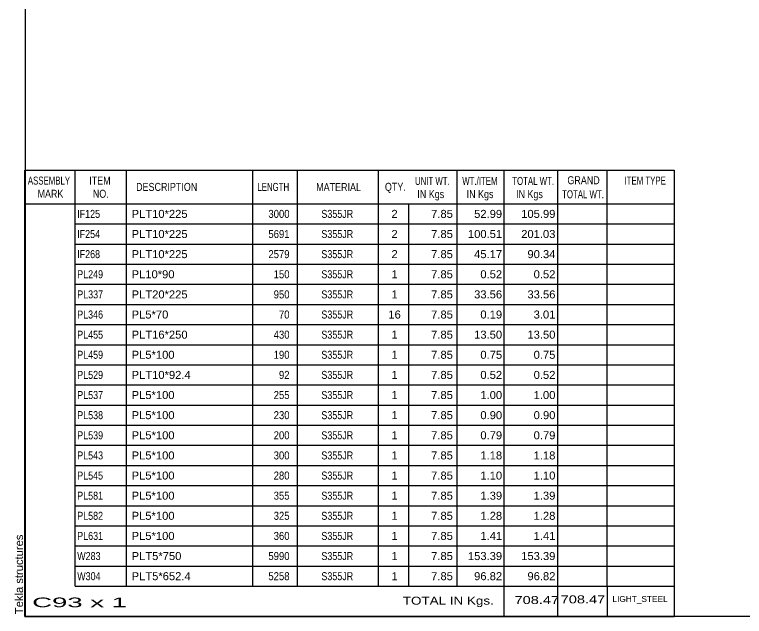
# Model space of a CAD drawing. Header units: millimetres. Extents: x -276 to 137, y -175 to 112.
# Drawn here: x -275.6 to -101.4, y -174.6 to -31.1 of the extents above; entities that cross this region are included whole.
import ezdxf

# ---------------------------------------------------------------- set-up
doc = ezdxf.new("R2010")
doc.units = ezdxf.units.MM
doc.styles.add('Arial', font='ARIAL.TTF', dxfattribs={"height": 0.2})

# ---------------------------------------------------------------- blocks, each defined once
blk = doc.blocks.new('Unknown-622170523-1210')
at = {"color": 5, "linetype": 'Continuous'}
for p, q in [((-273.06, 112.43), (-273.06, -174.57)), ((-273.06, -174.57), (136.94, -174.57))]:
    blk.add_line(p, q, dxfattribs=at)
at = {"color": 174, "linetype": 'Continuous', "style": 'Arial'}
blk.add_text('Tekla structures', height=1.9102, rotation=90, dxfattribs=at).set_placement((-273.56, -174.07))
blk = doc.blocks.new('CBS_BOM-622170523-23969')
at = {"color": 7, "linetype": 'Continuous'}
for p, q in [((-273.09, -76.21), (-273.09, -68.21)), ((-273.08, -68.21), (-118.17, -68.21)), ((-261.09, -76.21), (-261.09, -68.21)), ((-248.9, -76.21), (-248.9, -68.21)), ((-218.73, -76.21), (-218.73, -68.21)), ((-208.05, -76.21), (-208.05, -68.21)), ((-188.74, -76.21), (-188.74, -68.21)), ((-169.93, -76.21), (-169.93, -68.21)), ((-158.72, -76.21), (-158.72, -68.21)), ((-145.94, -76.21), (-145.94, -68.21)), ((-134.19, -76.21), (-134.19, -68.21)), ((-118.16, -68.21), (-118.17, -76.2)), ((-273.09, -76.21), (-118.16, -76.21)), ((-273.09, -81.01), (-273.09, -76.21)), ((-261.09, -81.01), (-261.09, -76.21)), ((-248.9, -81.01), (-248.9, -76.21)), ((-218.73, -81.01), (-218.73, -76.21)), ((-208.05, -81.01), (-208.05, -76.21)), ((-188.74, -81.01), (-188.74, -76.21)), ((-181.47, -81.01), (-181.47, -76.21)), ((-169.93, -81.01), (-169.93, -76.21)), ((-158.72, -81.01), (-158.72, -76.21)), ((-145.94, -81.01), (-145.94, -76.21)), ((-134.17, -81.01), (-134.17, -76.21)), ((-118.16, -76.21), (-118.16, -81.01)), ((-273.09, -85.81), (-273.09, -81.01)), ((-261.09, -81.01), (-118.16, -81.01)), ((-261.09, -85.81), (-261.09, -81.01)), ((-248.9, -85.81), (-248.9, -81.01)), ((-218.73, -85.81), (-218.73, -81.01)), ((-208.05, -85.81), (-208.05, -81.01)), ((-188.74, -85.81), (-188.74, -81.01)), ((-181.47, -85.81), (-181.47, -81.01)), ((-169.93, -85.81), (-169.93, -81.01)), ((-158.72, -85.81), (-158.72, -81.01)), ((-145.94, -85.81), (-145.94, -81.01)), ((-134.17, -85.81), (-134.17, -81.01)), ((-118.16, -81.01), (-118.16, -85.81)), ((-273.09, -90.61), (-273.09, -85.81)), ((-261.09, -85.81), (-118.16, -85.81)), ((-261.09, -90.61), (-261.09, -85.81)), ((-248.9, -90.61), (-248.9, -85.81)), ((-218.73, -90.61), (-218.73, -85.81)), ((-208.05, -90.61), (-208.05, -85.81)), ((-188.74, -90.61), (-188.74, -85.81)), ((-181.47, -90.61), (-181.47, -85.81)), ((-169.93, -90.61), (-169.93, -85.81)), ((-158.72, -90.61), (-158.72, -85.81)), ((-145.94, -90.61), (-145.94, -85.81)), ((-134.17, -90.61), (-134.17, -85.81)), ((-118.16, -85.81), (-118.16, -90.61)), ((-273.09, -95.41), (-273.09, -90.61)), ((-261.09, -90.61), (-118.16, -90.61)), ((-261.09, -95.41), (-261.09, -90.61)), ((-248.9, -95.41), (-248.9, -90.61)), ((-218.73, -95.41), (-218.73, -90.61)), ((-208.05, -95.41), (-208.05, -90.61)), ((-188.74, -95.41), (-188.74, -90.61)), ((-181.47, -95.41), (-181.47, -90.61)), ((-169.93, -95.41), (-169.93, -90.61)), ((-158.72, -95.41), (-158.72, -90.61)), ((-145.94, -95.41), (-145.94, -90.61)), ((-134.17, -95.41), (-134.17, -90.61)), ((-118.16, -90.61), (-118.16, -95.41)), ((-273.09, -100.21), (-273.09, -95.41)), ((-261.09, -95.41), (-118.16, -95.41)), ((-261.09, -100.21), (-261.09, -95.41)), ((-248.9, -100.21), (-248.9, -95.41)), ((-218.73, -100.21), (-218.73, -95.41)), ((-208.05, -100.21), (-208.05, -95.41)), ((-188.74, -100.21), (-188.74, -95.41)), ((-181.47, -100.21), (-181.47, -95.41)), ((-169.93, -100.21), (-169.93, -95.41)), ((-158.72, -100.21), (-158.72, -95.41)), ((-145.94, -100.21), (-145.94, -95.41)), ((-134.17, -100.21), (-134.17, -95.41)), ((-118.16, -95.41), (-118.16, -100.21)), ((-273.09, -105.01), (-273.09, -100.21)), ((-261.09, -100.21), (-118.16, -100.21)), ((-261.09, -105.01), (-261.09, -100.21)), ((-248.9, -105.01), (-248.9, -100.21)), ((-218.73, -105.01), (-218.73, -100.21)), ((-208.05, -105.01), (-208.05, -100.21)), ((-188.74, -105.01), (-188.74, -100.21)), ((-181.47, -105.01), (-181.47, -100.21)), ((-169.93, -105.01), (-169.93, -100.21)), ((-158.72, -105.01), (-158.72, -100.21)), ((-145.94, -105.01), (-145.94, -100.21)), ((-134.17, -105.01), (-134.17, -100.21)), ((-118.16, -100.21), (-118.16, -105.01)), ((-273.09, -109.81), (-273.09, -105.01)), ((-261.09, -105.01), (-118.16, -105.01)), ((-261.09, -109.81), (-261.09, -105.01)), ((-248.9, -109.81), (-248.9, -105.01)), ((-218.73, -109.81), (-218.73, -105.01)), ((-208.05, -109.81), (-208.05, -105.01)), ((-188.74, -109.81), (-188.74, -105.01)), ((-181.47, -109.81), (-181.47, -105.01)), ((-169.93, -109.81), (-169.93, -105.01)), ((-158.72, -109.81), (-158.72, -105.01)), ((-145.94, -109.81), (-145.94, -105.01)), ((-134.17, -109.81), (-134.17, -105.01)), ((-118.16, -105.01), (-118.16, -109.81)), ((-273.09, -114.61), (-273.09, -109.81)), ((-261.09, -109.81), (-118.16, -109.81)), ((-261.09, -114.61), (-261.09, -109.81)), ((-248.9, -114.61), (-248.9, -109.81)), ((-218.73, -114.61), (-218.73, -109.81)), ((-208.05, -114.61), (-208.05, -109.81)), ((-188.74, -114.61), (-188.74, -109.81)), ((-181.47, -114.61), (-181.47, -109.81)), ((-169.93, -114.61), (-169.93, -109.81)), ((-158.72, -114.61), (-158.72, -109.81)), ((-145.94, -114.61), (-145.94, -109.81)), ((-134.17, -114.61), (-134.17, -109.81)), ((-118.16, -109.81), (-118.16, -114.61)), ((-273.09, -119.41), (-273.09, -114.61)), ((-261.09, -114.61), (-118.16, -114.61)), ((-261.09, -119.41), (-261.09, -114.61)), ((-248.9, -119.41), (-248.9, -114.61)), ((-218.73, -119.41), (-218.73, -114.61)), ((-208.05, -119.41), (-208.05, -114.61)), ((-188.74, -119.41), (-188.74, -114.61)), ((-181.47, -119.41), (-181.47, -114.61)), ((-169.93, -119.41), (-169.93, -114.61)), ((-158.72, -119.41), (-158.72, -114.61)), ((-145.94, -119.41), (-145.94, -114.61)), ((-134.17, -119.41), (-134.17, -114.61)), ((-118.16, -114.61), (-118.16, -119.41)), ((-273.09, -124.21), (-273.09, -119.41)), ((-261.09, -119.41), (-118.16, -119.41)), ((-261.09, -124.21), (-261.09, -119.41)), ((-248.9, -124.21), (-248.9, -119.41)), ((-218.73, -124.21), (-218.73, -119.41)), ((-208.05, -124.21), (-208.05, -119.41)), ((-188.74, -124.21), (-188.74, -119.41)), ((-181.47, -124.21), (-181.47, -119.41)), ((-169.93, -124.21), (-169.93, -119.41)), ((-158.72, -124.21), (-158.72, -119.41)), ((-145.94, -124.21), (-145.94, -119.41)), ((-134.17, -124.21), (-134.17, -119.41)), ((-118.16, -119.41), (-118.16, -124.21)), ((-273.09, -129.01), (-273.09, -124.21)), ((-261.09, -124.21), (-118.16, -124.21)), ((-261.09, -129.01), (-261.09, -124.21)), ((-248.9, -129.01), (-248.9, -124.21)), ((-218.73, -129.01), (-218.73, -124.21)), ((-208.05, -129.01), (-208.05, -124.21)), ((-188.74, -129.01), (-188.74, -124.21)), ((-181.47, -129.01), (-181.47, -124.21)), ((-169.93, -129.01), (-169.93, -124.21)), ((-158.72, -129.01), (-158.72, -124.21)), ((-145.94, -129.01), (-145.94, -124.21)), ((-134.17, -129.01), (-134.17, -124.21)), ((-118.16, -124.21), (-118.16, -129.01)), ((-273.09, -133.81), (-273.09, -129.01)), ((-261.09, -129.01), (-118.16, -129.01)), ((-261.09, -133.81), (-261.09, -129.01)), ((-248.9, -133.81), (-248.9, -129.01)), ((-218.73, -133.81), (-218.73, -129.01)), ((-208.05, -133.81), (-208.05, -129.01)), ((-188.74, -133.81), (-188.74, -129.01)), ((-181.47, -133.81), (-181.47, -129.01)), ((-169.93, -133.81), (-169.93, -129.01)), ((-158.72, -133.81), (-158.72, -129.01)), ((-145.94, -133.81), (-145.94, -129.01)), ((-134.17, -133.81), (-134.17, -129.01)), ((-118.16, -129.01), (-118.16, -133.81)), ((-273.09, -138.61), (-273.09, -133.81)), ((-261.09, -133.81), (-118.16, -133.81)), ((-261.09, -138.61), (-261.09, -133.81)), ((-248.9, -138.61), (-248.9, -133.81)), ((-218.73, -138.61), (-218.73, -133.81)), ((-208.05, -138.61), (-208.05, -133.81)), ((-188.74, -138.61), (-188.74, -133.81)), ((-181.47, -138.61), (-181.47, -133.81)), ((-169.93, -138.61), (-169.93, -133.81)), ((-158.72, -138.61), (-158.72, -133.81)), ((-145.94, -138.61), (-145.94, -133.81)), ((-134.17, -138.61), (-134.17, -133.81)), ((-118.16, -133.81), (-118.16, -138.61)), ((-273.09, -143.41), (-273.09, -138.61)), ((-261.09, -138.61), (-118.16, -138.61)), ((-261.09, -143.41), (-261.09, -138.61)), ((-248.9, -143.41), (-248.9, -138.61)), ((-218.73, -143.41), (-218.73, -138.61)), ((-208.05, -143.41), (-208.05, -138.61)), ((-188.74, -143.41), (-188.74, -138.61)), ((-181.47, -143.41), (-181.47, -138.61)), ((-169.93, -143.41), (-169.93, -138.61)), ((-158.72, -143.41), (-158.72, -138.61)), ((-145.94, -143.41), (-145.94, -138.61)), ((-134.17, -143.41), (-134.17, -138.61)), ((-118.16, -138.61), (-118.16, -143.41)), ((-273.09, -148.21), (-273.09, -143.41)), ((-261.09, -143.41), (-118.16, -143.41)), ((-261.09, -148.21), (-261.09, -143.41)), ((-248.9, -148.21), (-248.9, -143.41)), ((-218.73, -148.21), (-218.73, -143.41)), ((-208.05, -148.21), (-208.05, -143.41)), ((-188.74, -148.21), (-188.74, -143.41)), ((-181.47, -148.21), (-181.47, -143.41)), ((-169.93, -148.21), (-169.93, -143.41)), ((-158.72, -148.21), (-158.72, -143.41)), ((-145.94, -148.21), (-145.94, -143.41)), ((-134.17, -148.21), (-134.17, -143.41)), ((-118.16, -143.41), (-118.16, -148.21)), ((-273.09, -153.01), (-273.09, -148.21)), ((-261.09, -148.21), (-118.16, -148.21)), ((-261.09, -153.01), (-261.09, -148.21)), ((-248.9, -153.01), (-248.9, -148.21)), ((-218.73, -153.01), (-218.73, -148.21)), ((-208.05, -153.01), (-208.05, -148.21)), ((-188.74, -153.01), (-188.74, -148.21)), ((-181.47, -153.01), (-181.47, -148.21)), ((-169.93, -153.01), (-169.93, -148.21)), ((-158.72, -153.01), (-158.72, -148.21)), ((-145.94, -153.01), (-145.94, -148.21)), ((-134.17, -153.01), (-134.17, -148.21)), ((-118.16, -148.21), (-118.16, -153.01)), ((-273.09, -157.81), (-273.09, -153.01)), ((-261.09, -153.01), (-118.16, -153.01)), ((-261.09, -157.81), (-261.09, -153.01)), ((-248.9, -157.81), (-248.9, -153.01)), ((-218.73, -157.81), (-218.73, -153.01)), ((-208.05, -157.81), (-208.05, -153.01)), ((-188.74, -157.81), (-188.74, -153.01)), ((-181.47, -157.81), (-181.47, -153.01)), ((-169.93, -157.81), (-169.93, -153.01)), ((-158.72, -157.81), (-158.72, -153.01)), ((-145.94, -157.81), (-145.94, -153.01)), ((-134.17, -157.81), (-134.17, -153.01)), ((-118.16, -153.01), (-118.16, -157.81)), ((-273.09, -162.61), (-273.09, -157.81)), ((-261.09, -157.81), (-118.16, -157.81)), ((-261.09, -162.61), (-261.09, -157.81)), ((-248.9, -162.61), (-248.9, -157.81)), ((-218.73, -162.61), (-218.73, -157.81)), ((-208.05, -162.61), (-208.05, -157.81)), ((-188.74, -162.61), (-188.74, -157.81)), ((-181.47, -162.61), (-181.47, -157.81)), ((-169.93, -162.61), (-169.93, -157.81)), ((-158.72, -162.61), (-158.72, -157.81)), ((-145.94, -162.61), (-145.94, -157.81)), ((-134.17, -162.61), (-134.17, -157.81)), ((-118.16, -157.81), (-118.16, -162.61)), ((-273.09, -167.41), (-273.09, -162.61)), ((-261.09, -162.61), (-118.16, -162.61)), ((-261.09, -167.41), (-261.09, -162.61)), ((-248.9, -167.41), (-248.9, -162.61)), ((-218.73, -167.41), (-218.73, -162.61)), ((-208.05, -167.41), (-208.05, -162.61)), ((-188.74, -167.41), (-188.74, -162.61)), ((-181.47, -167.41), (-181.47, -162.61)), ((-169.93, -167.41), (-169.93, -162.61)), ((-158.72, -167.41), (-158.72, -162.61)), ((-145.94, -167.41), (-145.94, -162.61)), ((-134.17, -167.41), (-134.17, -162.61)), ((-118.16, -162.61), (-118.16, -167.41)), ((-273.09, -174.61), (-273.09, -167.43)), ((-261.09, -167.41), (-118.16, -167.41)), ((-158.72, -174.61), (-158.72, -167.43)), ((-145.94, -174.61), (-145.94, -167.43)), ((-134.13, -174.61), (-134.13, -167.43)), ((-118.16, -167.41), (-118.16, -174.61)), ((-273.09, -174.61), (-118.16, -174.61))]:
    blk.add_line(p, q, dxfattribs=at)
at = {"color": 3, "linetype": 'Continuous', "style": 'Arial'}
for s, height, width, p in [('GRAND', 1.91, 0.8, (-143.66, -71.55)), ('ASSEMBLY', 1.91, 0.7, (-272.4, -71.63)), ('ITEM', 1.91, 0.8, (-257.76, -71.63)), ('DESCRIPTION', 1.9102, 0.8, (-246.57, -73.14)), ('LENGTH', 1.91, 0.7, (-217.63, -73.14)), ('MATERIAL', 1.91, 0.8, (-203.6, -73.18)), ('QTY.', 1.91, 0.8, (-187.21, -73.11)), ('UNIT WT.', 1.91, 0.7, (-180.04, -71.71)), ('WT./ITEM', 1.91, 0.7, (-168.75, -71.71)), ('TOTAL WT.', 1.91, 0.7, (-156.82, -71.71)), ('ITEM TYPE', 1.91, 0.7, (-130.03, -71.63)), ('MARK', 1.91, 0.8, (-270.09, -74.77)), ('NO.', 1.91, 0.8, (-256.9, -74.77)), ('IN Kgs', 1.91, 0.8, (-179.47, -74.85)), ('IN Kgs', 1.91, 0.8, (-167.71, -74.85)), ('IN Kgs', 1.91, 0.8, (-155.92, -74.85)), ('TOTAL WT.', 1.91, 0.7, (-144.92, -74.89))]:
    blk.add_text(s, height=height, dxfattribs=dict(at, width=width)).set_placement(p)
at = {"color": 7, "linetype": 'Continuous', "style": 'Arial'}
for s, width, p in [('IF125', 0.8, (-260.63, -79.57)), ('3000', 0.85, (-215.01, -79.57)), ('S355JR', 0.8, (-202.37, -79.57)), ('IF254', 0.8, (-260.63, -84.37)), ('5691', 0.85, (-215.01, -84.37)), ('S355JR', 0.8, (-202.37, -84.37)), ('IF268', 0.8, (-260.63, -89.17)), ('2579', 0.85, (-215.01, -89.17)), ('S355JR', 0.8, (-202.37, -89.17)), ('PL249', 0.8, (-260.63, -93.97)), ('150', 0.85, (-213.75, -93.97)), ('S355JR', 0.8, (-202.37, -93.97)), ('PL337', 0.8, (-260.63, -98.77)), ('950', 0.85, (-213.75, -98.77)), ('S355JR', 0.8, (-202.37, -98.77)), ('PL346', 0.8, (-260.63, -103.57)), ('70', 0.85, (-212.49, -103.57)), ('S355JR', 0.8, (-202.37, -103.57)), ('PL455', 0.8, (-260.63, -108.37)), ('430', 0.85, (-213.75, -108.37)), ('S355JR', 0.8, (-202.37, -108.37)), ('PL459', 0.8, (-260.63, -113.17)), ('190', 0.85, (-213.75, -113.17)), ('S355JR', 0.8, (-202.37, -113.17)), ('PL529', 0.8, (-260.63, -117.97)), ('92', 0.85, (-212.49, -117.97)), ('S355JR', 0.8, (-202.37, -117.97)), ('PL537', 0.8, (-260.63, -122.77)), ('255', 0.85, (-213.75, -122.77)), ('S355JR', 0.8, (-202.37, -122.77)), ('PL538', 0.8, (-260.63, -127.57)), ('230', 0.85, (-213.75, -127.57)), ('S355JR', 0.8, (-202.37, -127.57)), ('PL539', 0.8, (-260.63, -132.37)), ('200', 0.85, (-213.75, -132.37)), ('S355JR', 0.8, (-202.37, -132.37)), ('PL543', 0.8, (-260.63, -137.17)), ('300', 0.85, (-213.75, -137.17)), ('S355JR', 0.8, (-202.37, -137.17)), ('PL545', 0.8, (-260.63, -141.97)), ('280', 0.85, (-213.75, -141.97)), ('S355JR', 0.8, (-202.37, -141.97)), ('PL581', 0.8, (-260.63, -146.77)), ('355', 0.85, (-213.75, -146.77)), ('S355JR', 0.8, (-202.37, -146.77)), ('PL582', 0.8, (-260.63, -151.57)), ('325', 0.85, (-213.75, -151.57)), ('S355JR', 0.8, (-202.37, -151.57)), ('PL631', 0.8, (-260.63, -156.37)), ('360', 0.85, (-213.75, -156.37)), ('S355JR', 0.8, (-202.37, -156.37)), ('W283', 0.8, (-260.63, -161.17)), ('5990', 0.85, (-215.01, -161.17)), ('S355JR', 0.8, (-202.37, -161.17)), ('W304', 0.8, (-260.63, -165.97)), ('5258', 0.85, (-215.01, -165.97)), ('S355JR', 0.8, (-202.37, -165.97))]:
    blk.add_text(s, height=1.91, dxfattribs=dict(at, width=width)).set_placement(p)
for s, p in [('PLT10*225', (-247.64, -79.57)), ('2', (-185.65, -79.57)), ('7.85', (-176.18, -79.57)), ('52.99', (-165.92, -79.57)), ('105.99', (-154.69, -79.57)), ('PLT10*225', (-247.64, -84.37)), ('2', (-185.65, -84.37)), ('7.85', (-176.18, -84.37)), ('100.51', (-167.4, -84.37)), ('201.03', (-154.69, -84.37)), ('PLT10*225', (-247.64, -89.17)), ('2', (-185.65, -89.17)), ('7.85', (-176.18, -89.17)), ('45.17', (-165.92, -89.17)), ('90.34', (-153.2, -89.17)), ('PL10*90', (-247.64, -93.97)), ('1', (-185.65, -93.97)), ('7.85', (-176.18, -93.97)), ('0.52', (-164.43, -93.97)), ('0.52', (-151.72, -93.97)), ('PLT20*225', (-247.64, -98.77)), ('1', (-185.65, -98.77)), ('7.85', (-176.18, -98.77)), ('33.56', (-165.92, -98.77)), ('33.56', (-153.2, -98.77)), ('PL5*70', (-247.64, -103.57)), ('16', (-186.39, -103.57)), ('7.85', (-176.18, -103.57)), ('0.19', (-164.43, -103.57)), ('3.01', (-151.72, -103.57)), ('PLT16*250', (-247.64, -108.37)), ('1', (-185.65, -108.37)), ('7.85', (-176.18, -108.37)), ('13.50', (-165.92, -108.37)), ('13.50', (-153.2, -108.37)), ('PL5*100', (-247.64, -113.17)), ('1', (-185.65, -113.17)), ('7.85', (-176.18, -113.17)), ('0.75', (-164.43, -113.17)), ('0.75', (-151.72, -113.17)), ('PLT10*92.4', (-247.64, -117.97)), ('1', (-185.65, -117.97)), ('7.85', (-176.18, -117.97)), ('0.52', (-164.43, -117.97)), ('0.52', (-151.72, -117.97)), ('PL5*100', (-247.64, -122.77)), ('1', (-185.65, -122.77)), ('7.85', (-176.18, -122.77)), ('1.00', (-164.43, -122.77)), ('1.00', (-151.72, -122.77)), ('PL5*100', (-247.64, -127.57)), ('1', (-185.65, -127.57)), ('7.85', (-176.18, -127.57)), ('0.90', (-164.43, -127.57)), ('0.90', (-151.72, -127.57)), ('PL5*100', (-247.64, -132.37)), ('1', (-185.65, -132.37)), ('7.85', (-176.18, -132.37)), ('0.79', (-164.43, -132.37)), ('0.79', (-151.72, -132.37)), ('PL5*100', (-247.64, -137.17)), ('1', (-185.65, -137.17)), ('7.85', (-176.18, -137.17)), ('1.18', (-164.43, -137.17)), ('1.18', (-151.72, -137.17)), ('PL5*100', (-247.64, -141.97)), ('1', (-185.65, -141.97)), ('7.85', (-176.18, -141.97)), ('1.10', (-164.43, -141.97)), ('1.10', (-151.72, -141.97)), ('PL5*100', (-247.64, -146.77)), ('1', (-185.65, -146.77)), ('7.85', (-176.18, -146.77)), ('1.39', (-164.43, -146.77)), ('1.39', (-151.72, -146.77)), ('PL5*100', (-247.64, -151.57)), ('1', (-185.65, -151.57)), ('7.85', (-176.18, -151.57)), ('1.28', (-164.43, -151.57)), ('1.28', (-151.72, -151.57)), ('PL5*100', (-247.64, -156.37)), ('1', (-185.65, -156.37)), ('7.85', (-176.18, -156.37)), ('1.41', (-164.43, -156.37)), ('1.41', (-151.72, -156.37)), ('PLT5*750', (-247.64, -161.17)), ('1', (-185.65, -161.17)), ('7.85', (-176.18, -161.17)), ('153.39', (-167.4, -161.17)), ('153.39', (-154.69, -161.17)), ('PLT5*652.4', (-247.64, -165.97)), ('1', (-185.65, -165.97)), ('7.85', (-176.18, -165.97)), ('96.82', (-165.92, -165.97)), ('96.82', (-153.2, -165.97))]:
    blk.add_text(s, height=1.91, dxfattribs=at).set_placement(p)
at = {"color": 6, "linetype": 'Continuous', "style": 'Arial'}
for s, height, width, p in [('C93 x 1', 2.292, 2.05, (-271.37, -172.41)), ('TOTAL IN Kgs.', 1.9102, 1.2, (-182.93, -171.81)), ('708.47', 1.91, 1.3, (-156.27, -171.66)), ('708.47', 1.91, 1.3, (-145.26, -171.5))]:
    blk.add_text(s, height=height, dxfattribs=dict(at, width=width)).set_placement(p)
blk.add_text('LIGHT_STEEL', height=1.4135, dxfattribs=at).set_placement((-132.91, -171.15))

msp = doc.modelspace()

# ---------------------------------------------------------------- block references
for name in ['Unknown-622170523-1210', 'CBS_BOM-622170523-23969']:
    msp.add_blockref(name, (0, 0))

doc.saveas('drawing.dxf')
